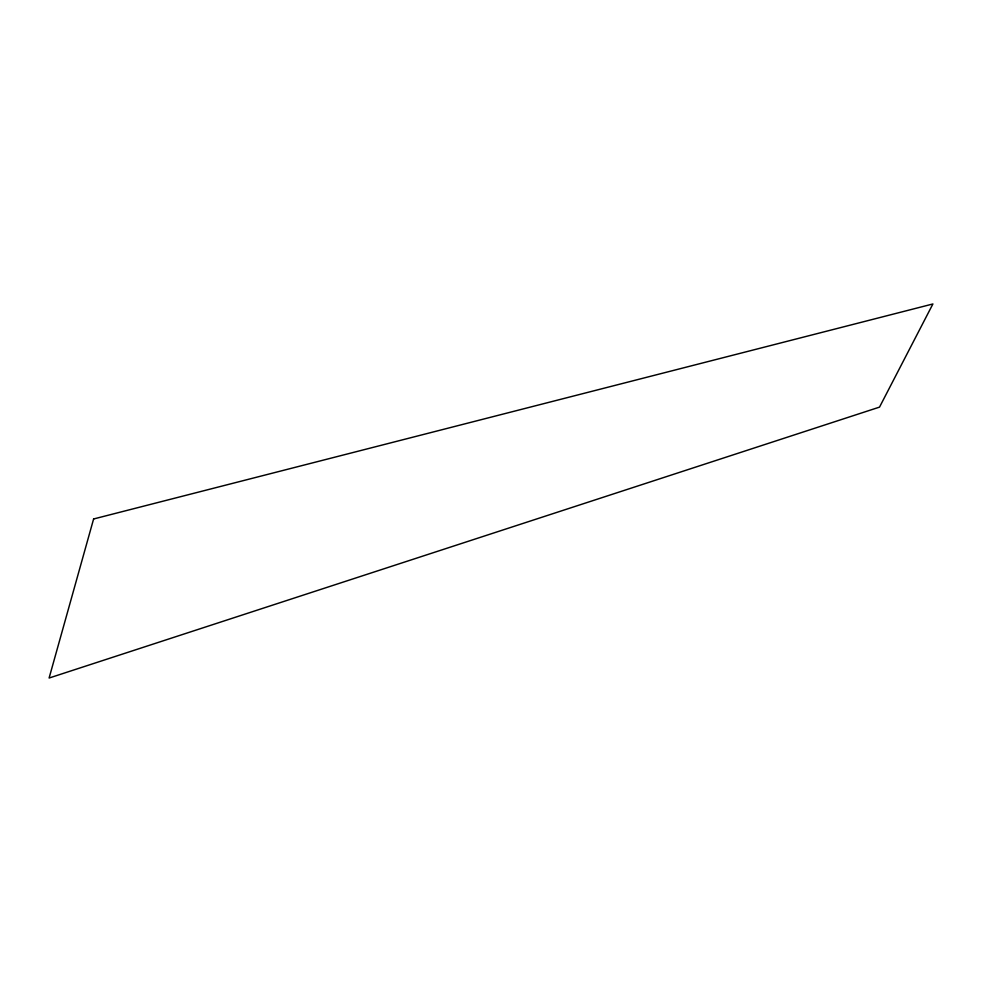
<?xml version="1.0" encoding="UTF-8"?>
<svg xmlns="http://www.w3.org/2000/svg" width="982" height="982" viewBox="0 0 982 982"><rect width="100%" height="100%" fill="white"/><g stroke="black" fill="none" stroke-linecap="round" stroke-linejoin="round"><path stroke-width="1.47" d="M93.609 518.975L49.1 678.034L879.528 407.113L932.9 303.966L93.609 518.975"/></g></svg>
